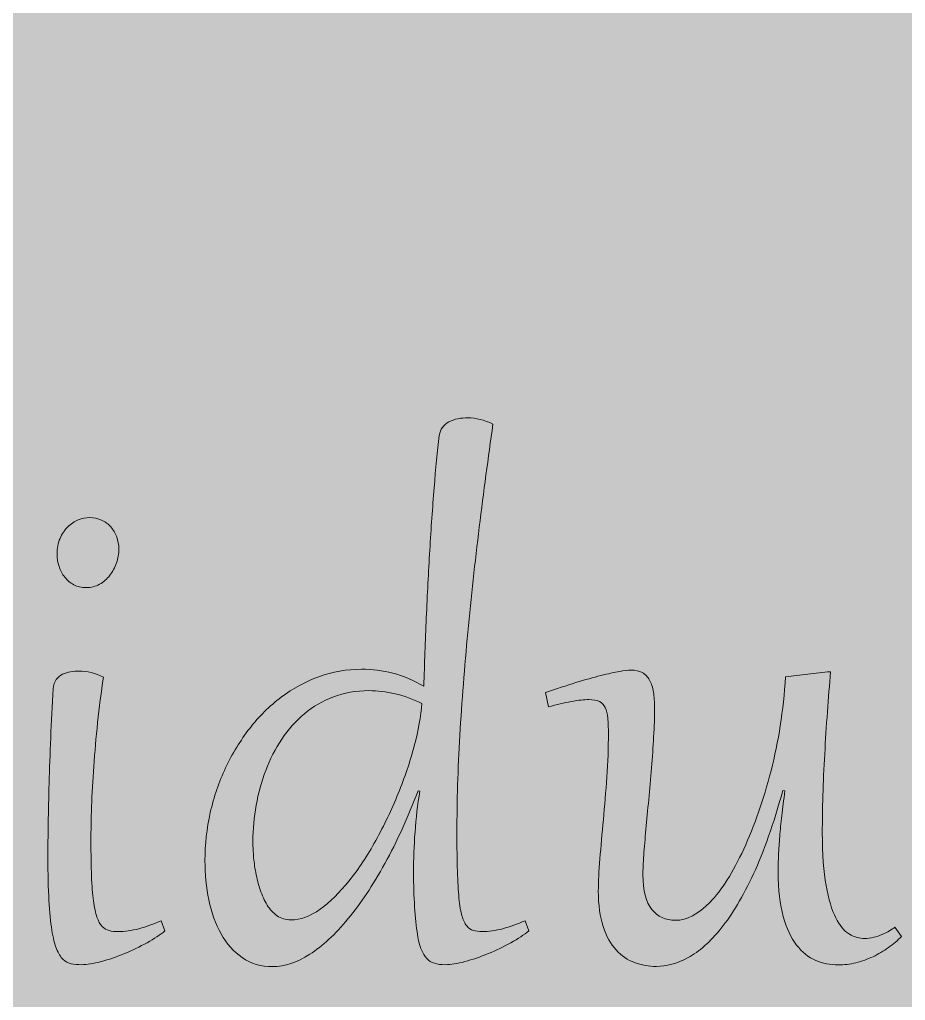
# Model space of a CAD drawing. Extents: x -4214 to -1795, y -2227 to -856.
# Drawn here: x -2591.1 to -2501.1, y -1740.8 to -1641.1 of the extents above; entities that cross this region are included whole.
import ezdxf

# ---------------------------------------------------------------- set-up
doc = ezdxf.new("R2010")
doc.units = 0
doc.header["$MEASUREMENT"] = 0
doc.layers.add('Layer 1', color=7, linetype='Continuous')

# ---------------------------------------------------------------- blocks, each defined once
blk = doc.blocks.new('block 14')
at = {"layer": 'Layer 1', "true_color": 0x2a3f49}
h = blk.add_hatch(color=149, dxfattribs=at)
h.dxf.hatch_style = 2
edge = h.paths.add_edge_path()
edge.add_spline(control_points=[(-2542.997, -1682.213), (-2543.481, -1685.628), (-2543.945, -1689.115), (-2544.387, -1692.689), (-2544.83, -1696.257), (-2545.219, -1699.815), (-2545.555, -1703.363), (-2545.893, -1706.906), (-2546.159, -1710.398), (-2546.361, -1713.833), (-2546.563, -1717.269), (-2546.663, -1720.566), (-2546.663, -1723.72), (-2546.663, -1725.24), (-2546.648, -1726.541), (-2546.612, -1727.631), (-2546.579, -1728.717), (-2546.525, -1729.638), (-2546.451, -1730.386), (-2546.379, -1731.138), (-2546.277, -1731.737), (-2546.149, -1732.178), (-2546.023, -1732.623), (-2545.862, -1732.966), (-2545.667, -1733.207), (-2545.473, -1733.447), (-2545.248, -1733.606), (-2544.992, -1733.683), (-2544.738, -1733.755), (-2544.436, -1733.79), (-2544.085, -1733.79), (-2543.44, -1733.79), (-2542.747, -1733.693), (-2542.002, -1733.499), (-2541.257, -1733.304), (-2540.501, -1733.033), (-2539.736, -1732.685), (-2539.736, -1732.685), (-2539.352, -1733.729), (-2539.352, -1733.729), (-2539.836, -1734.118), (-2540.443, -1734.517), (-2541.175, -1734.917), (-2541.907, -1735.321), (-2542.675, -1735.69), (-2543.481, -1736.028), (-2544.288, -1736.361), (-2545.076, -1736.632), (-2545.847, -1736.842), (-2546.62, -1737.052), (-2547.288, -1737.154), (-2547.851, -1737.154), (-2548.268, -1737.154), (-2548.629, -1737.108), (-2548.939, -1737.016), (-2549.249, -1736.919), (-2549.512, -1736.755), (-2549.735, -1736.519), (-2549.955, -1736.284), (-2550.145, -1735.971), (-2550.298, -1735.582), (-2550.452, -1735.193), (-2550.577, -1734.697), (-2550.672, -1734.093), (-2550.792, -1733.289), (-2550.89, -1732.347), (-2550.964, -1731.271), (-2551.038, -1730.201), (-2551.074, -1729.034), (-2551.074, -1727.77), (-2551.074, -1726.428), (-2551.023, -1725.061), (-2550.923, -1723.674), (-2550.823, -1722.281), (-2550.657, -1720.894), (-2550.429, -1719.511), (-2550.429, -1719.511), (-2550.611, -1719.47), (-2550.611, -1719.47), (-2551.645, -1722.199), (-2552.769, -1724.662), (-2553.984, -1726.863), (-2555.198, -1729.065), (-2556.45, -1730.944), (-2557.74, -1732.5), (-2559.027, -1734.062), (-2560.325, -1735.26), (-2561.626, -1736.099), (-2562.929, -1736.934), (-2564.178, -1737.354), (-2565.373, -1737.354), (-2566.582, -1737.354), (-2567.621, -1737.052), (-2568.494, -1736.437), (-2569.367, -1735.828), (-2570.081, -1735.024), (-2570.639, -1734.021), (-2571.195, -1733.022), (-2571.609, -1731.876), (-2571.878, -1730.58), (-2572.147, -1729.285), (-2572.28, -1727.949), (-2572.28, -1726.582), (-2572.28, -1724.928), (-2572.098, -1723.3), (-2571.737, -1721.697), (-2571.374, -1720.095), (-2570.854, -1718.574), (-2570.176, -1717.136), (-2569.498, -1715.702), (-2568.681, -1714.366), (-2567.729, -1713.137), (-2566.776, -1711.908), (-2565.709, -1710.854), (-2564.526, -1709.968), (-2563.346, -1709.082), (-2562.066, -1708.386), (-2560.689, -1707.884), (-2559.314, -1707.377), (-2557.868, -1707.126), (-2556.35, -1707.126), (-2555.29, -1707.126), (-2554.233, -1707.26), (-2553.178, -1707.531), (-2552.123, -1707.797), (-2551.074, -1708.243), (-2550.027, -1708.857), (-2549.96, -1706.579), (-2549.876, -1704.259), (-2549.776, -1701.899), (-2549.674, -1699.544), (-2549.556, -1697.25), (-2549.423, -1695.023), (-2549.287, -1692.796), (-2549.141, -1690.687), (-2548.98, -1688.7), (-2548.819, -1686.714), (-2548.645, -1684.942), (-2548.455, -1683.386), (-2548.414, -1683.063), (-2548.309, -1682.782), (-2548.133, -1682.546), (-2547.958, -1682.311), (-2547.738, -1682.126), (-2547.47, -1681.983), (-2547.201, -1681.845), (-2546.899, -1681.737), (-2546.563, -1681.671), (-2546.228, -1681.604), (-2545.885, -1681.574), (-2545.537, -1681.574), (-2544.73, -1681.574), (-2543.883, -1681.789), (-2542.997, -1682.213)], knot_values=[0, 0, 0, 0, 1, 1, 1, 2, 2, 2, 3, 3, 3, 4, 4, 4, 5, 5, 5, 6, 6, 6, 7, 7, 7, 8, 8, 8, 9, 9, 9, 10, 10, 10, 11, 11, 11, 12, 12, 12, 13, 13, 13, 14, 14, 14, 15, 15, 15, 16, 16, 16, 17, 17, 17, 18, 18, 18, 19, 19, 19, 20, 20, 20, 21, 21, 21, 22, 22, 22, 23, 23, 23, 24, 24, 24, 25, 25, 25, 26, 26, 26, 27, 27, 27, 28, 28, 28, 29, 29, 29, 30, 30, 30, 31, 31, 31, 32, 32, 32, 33, 33, 33, 34, 34, 34, 35, 35, 35, 36, 36, 36, 37, 37, 37, 38, 38, 38, 39, 39, 39, 40, 40, 40, 41, 41, 41, 42, 42, 42, 43, 43, 43, 44, 44, 44, 45, 45, 45, 46, 46, 46, 47, 47, 47, 48, 48, 48, 49, 49, 49, 50, 50, 50, 51, 51, 51, 51], degree=3, periodic=1)
edge = h.paths.add_edge_path()
edge.add_spline(control_points=[(-2550.229, -1710.593), (-2552.042, -1709.732), (-2553.839, -1709.302), (-2555.625, -1709.302), (-2556.928, -1709.302), (-2558.126, -1709.512), (-2559.219, -1709.927), (-2560.315, -1710.342), (-2561.298, -1710.915), (-2562.171, -1711.647), (-2563.044, -1712.379), (-2563.809, -1713.24), (-2564.467, -1714.228), (-2565.125, -1715.211), (-2565.668, -1716.276), (-2566.098, -1717.407), (-2566.528, -1718.544), (-2566.853, -1719.721), (-2567.073, -1720.945), (-2567.296, -1722.163), (-2567.406, -1723.382), (-2567.406, -1724.59), (-2567.406, -1725.02), (-2567.386, -1725.512), (-2567.347, -1726.07), (-2567.306, -1726.628), (-2567.229, -1727.201), (-2567.114, -1727.8), (-2567.002, -1728.399), (-2566.851, -1728.983), (-2566.661, -1729.551), (-2566.474, -1730.125), (-2566.239, -1730.637), (-2565.957, -1731.092), (-2565.676, -1731.548), (-2565.335, -1731.917), (-2564.938, -1732.188), (-2564.544, -1732.464), (-2564.076, -1732.603), (-2563.541, -1732.603), (-2562.573, -1732.603), (-2561.587, -1732.239), (-2560.579, -1731.517), (-2559.573, -1730.79), (-2558.59, -1729.833), (-2557.63, -1728.635), (-2556.67, -1727.442), (-2555.764, -1726.07), (-2554.911, -1724.529), (-2554.059, -1722.983), (-2553.298, -1721.395), (-2552.635, -1719.762), (-2551.97, -1718.134), (-2551.427, -1716.521), (-2551.002, -1714.929), (-2550.58, -1713.342), (-2550.321, -1711.893), (-2550.229, -1710.593)], knot_values=[0, 0, 0, 0, 1, 1, 1, 2, 2, 2, 3, 3, 3, 4, 4, 4, 5, 5, 5, 6, 6, 6, 7, 7, 7, 8, 8, 8, 9, 9, 9, 10, 10, 10, 11, 11, 11, 12, 12, 12, 13, 13, 13, 14, 14, 14, 15, 15, 15, 16, 16, 16, 17, 17, 17, 18, 18, 18, 19, 19, 19, 19], degree=3, periodic=1)
h = blk.add_hatch(color=149, dxfattribs=at)
h.dxf.hatch_style = 2
edge = h.paths.add_edge_path()
edge.add_spline(control_points=[(-2582.609, -1707.935), (-2582.837, -1709.461), (-2583.032, -1710.997), (-2583.193, -1712.533), (-2583.354, -1714.074), (-2583.485, -1715.559), (-2583.585, -1716.997), (-2583.687, -1718.431), (-2583.761, -1719.793), (-2583.807, -1721.073), (-2583.853, -1722.358), (-2583.876, -1723.515), (-2583.876, -1724.549), (-2583.876, -1725.942), (-2583.856, -1727.14), (-2583.818, -1728.143), (-2583.777, -1729.142), (-2583.71, -1729.986), (-2583.615, -1730.667), (-2583.521, -1731.353), (-2583.403, -1731.901), (-2583.262, -1732.311), (-2583.121, -1732.72), (-2582.947, -1733.038), (-2582.74, -1733.258), (-2582.533, -1733.478), (-2582.289, -1733.621), (-2582.015, -1733.693), (-2581.739, -1733.76), (-2581.427, -1733.79), (-2581.079, -1733.79), (-2580.433, -1733.79), (-2579.74, -1733.693), (-2578.995, -1733.499), (-2578.25, -1733.304), (-2577.495, -1733.033), (-2576.729, -1732.685), (-2576.729, -1732.685), (-2576.345, -1733.729), (-2576.345, -1733.729), (-2576.829, -1734.118), (-2577.436, -1734.517), (-2578.168, -1734.917), (-2578.9, -1735.321), (-2579.668, -1735.69), (-2580.474, -1736.028), (-2581.281, -1736.361), (-2582.069, -1736.632), (-2582.84, -1736.842), (-2583.613, -1737.052), (-2584.281, -1737.154), (-2584.844, -1737.154), (-2585.22, -1737.154), (-2585.563, -1737.123), (-2585.871, -1737.062), (-2586.18, -1737.006), (-2586.459, -1736.852), (-2586.708, -1736.611), (-2586.956, -1736.371), (-2587.176, -1736.012), (-2587.371, -1735.541), (-2587.565, -1735.076), (-2587.727, -1734.436), (-2587.855, -1733.632), (-2587.983, -1732.823), (-2588.08, -1731.819), (-2588.146, -1730.611), (-2588.213, -1729.403), (-2588.249, -1727.938), (-2588.249, -1726.218), (-2588.249, -1725.21), (-2588.239, -1724.073), (-2588.218, -1722.803), (-2588.198, -1721.539), (-2588.167, -1720.172), (-2588.126, -1718.718), (-2588.088, -1717.259), (-2588.034, -1715.723), (-2587.965, -1714.105), (-2587.898, -1712.487), (-2587.811, -1710.818), (-2587.704, -1709.103), (-2587.678, -1708.724), (-2587.576, -1708.422), (-2587.401, -1708.186), (-2587.227, -1707.951), (-2587.012, -1707.766), (-2586.756, -1707.638), (-2586.503, -1707.516), (-2586.232, -1707.429), (-2585.942, -1707.377), (-2585.653, -1707.331), (-2585.387, -1707.311), (-2585.146, -1707.311), (-2584.248, -1707.311), (-2583.4, -1707.516), (-2582.609, -1707.935)], knot_values=[0, 0, 0, 0, 1, 1, 1, 2, 2, 2, 3, 3, 3, 4, 4, 4, 5, 5, 5, 6, 6, 6, 7, 7, 7, 8, 8, 8, 9, 9, 9, 10, 10, 10, 11, 11, 11, 12, 12, 12, 13, 13, 13, 14, 14, 14, 15, 15, 15, 16, 16, 16, 17, 17, 17, 18, 18, 18, 19, 19, 19, 20, 20, 20, 21, 21, 21, 22, 22, 22, 23, 23, 23, 24, 24, 24, 25, 25, 25, 26, 26, 26, 27, 27, 27, 28, 28, 28, 29, 29, 29, 30, 30, 30, 31, 31, 31, 32, 32, 32, 32], degree=3, periodic=1)
edge = h.paths.add_edge_path()
edge.add_spline(control_points=[(-2584.36, -1698.832), (-2584.831, -1698.832), (-2585.246, -1698.735), (-2585.61, -1698.541), (-2585.973, -1698.346), (-2586.28, -1698.09), (-2586.536, -1697.773), (-2586.79, -1697.455), (-2586.987, -1697.097), (-2587.12, -1696.687), (-2587.253, -1696.278), (-2587.322, -1695.858), (-2587.322, -1695.428), (-2587.322, -1694.824), (-2587.22, -1694.291), (-2587.02, -1693.825), (-2586.818, -1693.364), (-2586.557, -1692.975), (-2586.234, -1692.658), (-2585.912, -1692.34), (-2585.556, -1692.105), (-2585.167, -1691.951), (-2584.778, -1691.798), (-2584.394, -1691.721), (-2584.017, -1691.721), (-2583.562, -1691.721), (-2583.152, -1691.803), (-2582.791, -1691.972), (-2582.428, -1692.141), (-2582.115, -1692.371), (-2581.854, -1692.668), (-2581.59, -1692.965), (-2581.391, -1693.303), (-2581.25, -1693.687), (-2581.109, -1694.066), (-2581.038, -1694.481), (-2581.038, -1694.921), (-2581.038, -1695.392), (-2581.119, -1695.858), (-2581.281, -1696.324), (-2581.439, -1696.784), (-2581.665, -1697.204), (-2581.954, -1697.583), (-2582.243, -1697.957), (-2582.591, -1698.259), (-2583.001, -1698.489), (-2583.411, -1698.715), (-2583.864, -1698.832), (-2584.36, -1698.832)], knot_values=[0, 0, 0, 0, 1, 1, 1, 2, 2, 2, 3, 3, 3, 4, 4, 4, 5, 5, 5, 6, 6, 6, 7, 7, 7, 8, 8, 8, 9, 9, 9, 10, 10, 10, 11, 11, 11, 12, 12, 12, 13, 13, 13, 14, 14, 14, 15, 15, 15, 16, 16, 16, 16], degree=3, periodic=1)
h = blk.add_hatch(color=149, dxfattribs=at)
h.dxf.hatch_style = 2
edge = h.paths.add_edge_path()
edge.add_spline(control_points=[(-2526.565, -1711.053), (-2526.565, -1711.97), (-2526.596, -1712.943), (-2526.658, -1713.987), (-2526.716, -1715.026), (-2526.791, -1716.081), (-2526.878, -1717.156), (-2526.965, -1718.231), (-2527.059, -1719.301), (-2527.159, -1720.366), (-2527.262, -1721.436), (-2527.354, -1722.445), (-2527.441, -1723.397), (-2527.53, -1724.355), (-2527.602, -1725.23), (-2527.664, -1726.029), (-2527.722, -1726.827), (-2527.753, -1727.493), (-2527.753, -1728.031), (-2527.753, -1729.628), (-2527.451, -1730.795), (-2526.847, -1731.538), (-2526.243, -1732.275), (-2525.439, -1732.644), (-2524.43, -1732.644), (-2523.289, -1732.644), (-2522.121, -1732.029), (-2520.926, -1730.8), (-2519.733, -1729.572), (-2518.591, -1727.775), (-2517.503, -1725.414), (-2516.415, -1723.049), (-2515.489, -1720.397), (-2514.723, -1717.448), (-2513.958, -1714.504), (-2513.469, -1711.325), (-2513.254, -1707.915), (-2513.254, -1707.915), (-2508.984, -1707.388), (-2508.984, -1707.388), (-2508.984, -1707.388), (-2508.661, -1707.408), (-2508.661, -1707.408), (-2508.784, -1708.683), (-2508.894, -1710.04), (-2508.994, -1711.468), (-2509.094, -1712.896), (-2509.186, -1714.325), (-2509.266, -1715.758), (-2509.347, -1717.187), (-2509.406, -1718.585), (-2509.447, -1719.957), (-2509.488, -1721.324), (-2509.509, -1722.588), (-2509.509, -1723.74), (-2509.509, -1725.932), (-2509.381, -1727.718), (-2509.125, -1729.111), (-2508.871, -1730.498), (-2508.541, -1731.594), (-2508.139, -1732.393), (-2507.735, -1733.191), (-2507.276, -1733.739), (-2506.759, -1734.041), (-2506.242, -1734.343), (-2505.723, -1734.497), (-2505.198, -1734.497), (-2504.891, -1734.497), (-2504.583, -1734.456), (-2504.281, -1734.374), (-2503.979, -1734.297), (-2503.695, -1734.2), (-2503.426, -1734.082), (-2503.158, -1733.97), (-2502.912, -1733.847), (-2502.692, -1733.709), (-2502.469, -1733.575), (-2502.277, -1733.458), (-2502.118, -1733.35), (-2502.118, -1733.35), (-2501.453, -1734.277), (-2501.453, -1734.277), (-2501.842, -1734.676), (-2502.285, -1735.055), (-2502.781, -1735.413), (-2503.278, -1735.767), (-2503.803, -1736.079), (-2504.353, -1736.34), (-2504.903, -1736.601), (-2505.479, -1736.806), (-2506.084, -1736.954), (-2506.688, -1737.103), (-2507.3, -1737.175), (-2507.916, -1737.175), (-2508.695, -1737.175), (-2509.45, -1737.021), (-2510.182, -1736.714), (-2510.914, -1736.402), (-2511.562, -1735.884), (-2512.125, -1735.163), (-2512.691, -1734.436), (-2513.144, -1733.468), (-2513.484, -1732.26), (-2513.827, -1731.051), (-2513.999, -1729.551), (-2513.999, -1727.749), (-2513.999, -1727.171), (-2513.986, -1726.587), (-2513.958, -1725.998), (-2513.932, -1725.409), (-2513.891, -1724.785), (-2513.838, -1724.124), (-2513.784, -1723.469), (-2513.715, -1722.757), (-2513.628, -1722), (-2513.538, -1721.242), (-2513.436, -1720.407), (-2513.315, -1719.491), (-2513.315, -1719.491), (-2513.535, -1719.455), (-2513.535, -1719.455), (-2514.449, -1722.824), (-2515.44, -1725.65), (-2516.507, -1727.933), (-2517.572, -1730.212), (-2518.668, -1732.055), (-2519.789, -1733.447), (-2520.911, -1734.845), (-2522.034, -1735.843), (-2523.163, -1736.437), (-2524.29, -1737.036), (-2525.365, -1737.333), (-2526.384, -1737.333), (-2527.149, -1737.333), (-2527.884, -1737.205), (-2528.59, -1736.944), (-2529.294, -1736.683), (-2529.921, -1736.253), (-2530.472, -1735.654), (-2531.022, -1735.055), (-2531.462, -1734.267), (-2531.793, -1733.289), (-2532.12, -1732.306), (-2532.284, -1731.097), (-2532.284, -1729.664), (-2532.284, -1728.722), (-2532.23, -1727.631), (-2532.123, -1726.392), (-2532.018, -1725.148), (-2531.9, -1723.827), (-2531.772, -1722.424), (-2531.644, -1721.022), (-2531.526, -1719.568), (-2531.419, -1718.073), (-2531.311, -1716.578), (-2531.258, -1715.098), (-2531.258, -1713.634), (-2531.258, -1713.04), (-2531.278, -1712.533), (-2531.319, -1712.103), (-2531.357, -1711.673), (-2531.447, -1711.314), (-2531.58, -1711.033), (-2531.716, -1710.751), (-2531.913, -1710.547), (-2532.174, -1710.408), (-2532.435, -1710.275), (-2532.796, -1710.209), (-2533.252, -1710.209), (-2533.707, -1710.209), (-2534.301, -1710.275), (-2535.034, -1710.408), (-2535.766, -1710.547), (-2536.534, -1710.726), (-2537.34, -1710.956), (-2537.34, -1710.956), (-2537.642, -1709.502), (-2537.642, -1709.502), (-2536.541, -1709.113), (-2535.517, -1708.775), (-2534.57, -1708.488), (-2533.626, -1708.197), (-2532.778, -1707.961), (-2532.033, -1707.772), (-2531.288, -1707.582), (-2530.656, -1707.444), (-2530.142, -1707.347), (-2529.624, -1707.254), (-2529.243, -1707.208), (-2529.002, -1707.208), (-2528.519, -1707.208), (-2528.124, -1707.295), (-2527.815, -1707.469), (-2527.505, -1707.644), (-2527.257, -1707.9), (-2527.07, -1708.237), (-2526.88, -1708.57), (-2526.75, -1708.975), (-2526.675, -1709.446), (-2526.604, -1709.912), (-2526.565, -1710.449), (-2526.565, -1711.053)], knot_values=[0, 0, 0, 0, 1, 1, 1, 2, 2, 2, 3, 3, 3, 4, 4, 4, 5, 5, 5, 6, 6, 6, 7, 7, 7, 8, 8, 8, 9, 9, 9, 10, 10, 10, 11, 11, 11, 12, 12, 12, 13, 13, 13, 14, 14, 14, 15, 15, 15, 16, 16, 16, 17, 17, 17, 18, 18, 18, 19, 19, 19, 20, 20, 20, 21, 21, 21, 22, 22, 22, 23, 23, 23, 24, 24, 24, 25, 25, 25, 26, 26, 26, 27, 27, 27, 28, 28, 28, 29, 29, 29, 30, 30, 30, 31, 31, 31, 32, 32, 32, 33, 33, 33, 34, 34, 34, 35, 35, 35, 36, 36, 36, 37, 37, 37, 38, 38, 38, 39, 39, 39, 40, 40, 40, 41, 41, 41, 42, 42, 42, 43, 43, 43, 44, 44, 44, 45, 45, 45, 46, 46, 46, 47, 47, 47, 48, 48, 48, 49, 49, 49, 50, 50, 50, 51, 51, 51, 52, 52, 52, 53, 53, 53, 54, 54, 54, 55, 55, 55, 56, 56, 56, 57, 57, 57, 58, 58, 58, 59, 59, 59, 60, 60, 60, 61, 61, 61, 62, 62, 62, 63, 63, 63, 64, 64, 64, 65, 65, 65, 66, 66, 66, 67, 67, 67, 67], degree=3, periodic=1)
at = {"layer": 'Layer 1', "lineweight": 0}
for points, knots in [([(-2542.997, -1682.213), (-2543.481, -1685.628), (-2543.945, -1689.115), (-2544.387, -1692.689), (-2544.83, -1696.257), (-2545.219, -1699.815), (-2545.555, -1703.363), (-2545.893, -1706.906), (-2546.159, -1710.398), (-2546.361, -1713.833), (-2546.563, -1717.269), (-2546.663, -1720.566), (-2546.663, -1723.72), (-2546.663, -1725.24), (-2546.648, -1726.541), (-2546.612, -1727.631), (-2546.579, -1728.717), (-2546.525, -1729.638), (-2546.451, -1730.386), (-2546.379, -1731.138), (-2546.277, -1731.737), (-2546.149, -1732.178), (-2546.023, -1732.623), (-2545.862, -1732.966), (-2545.667, -1733.207), (-2545.473, -1733.447), (-2545.248, -1733.606), (-2544.992, -1733.683), (-2544.738, -1733.755), (-2544.436, -1733.79), (-2544.085, -1733.79), (-2543.44, -1733.79), (-2542.747, -1733.693), (-2542.002, -1733.499), (-2541.257, -1733.304), (-2540.501, -1733.033), (-2539.736, -1732.685), (-2539.736, -1732.685), (-2539.352, -1733.729), (-2539.352, -1733.729), (-2539.836, -1734.118), (-2540.443, -1734.517), (-2541.175, -1734.917), (-2541.907, -1735.321), (-2542.675, -1735.69), (-2543.481, -1736.028), (-2544.288, -1736.361), (-2545.076, -1736.632), (-2545.847, -1736.842), (-2546.62, -1737.052), (-2547.288, -1737.154), (-2547.851, -1737.154), (-2548.268, -1737.154), (-2548.629, -1737.108), (-2548.939, -1737.016), (-2549.249, -1736.919), (-2549.512, -1736.755), (-2549.735, -1736.519), (-2549.955, -1736.284), (-2550.145, -1735.971), (-2550.298, -1735.582), (-2550.452, -1735.193), (-2550.577, -1734.697), (-2550.672, -1734.093), (-2550.792, -1733.289), (-2550.89, -1732.347), (-2550.964, -1731.271), (-2551.038, -1730.201), (-2551.074, -1729.034), (-2551.074, -1727.77), (-2551.074, -1726.428), (-2551.023, -1725.061), (-2550.923, -1723.674), (-2550.823, -1722.281), (-2550.657, -1720.894), (-2550.429, -1719.511), (-2550.429, -1719.511), (-2550.611, -1719.47), (-2550.611, -1719.47), (-2551.645, -1722.199), (-2552.769, -1724.662), (-2553.984, -1726.863), (-2555.198, -1729.065), (-2556.45, -1730.944), (-2557.74, -1732.5), (-2559.027, -1734.062), (-2560.325, -1735.26), (-2561.626, -1736.099), (-2562.929, -1736.934), (-2564.178, -1737.354), (-2565.373, -1737.354), (-2566.582, -1737.354), (-2567.621, -1737.052), (-2568.494, -1736.437), (-2569.367, -1735.828), (-2570.081, -1735.024), (-2570.639, -1734.021), (-2571.195, -1733.022), (-2571.609, -1731.876), (-2571.878, -1730.58), (-2572.147, -1729.285), (-2572.28, -1727.949), (-2572.28, -1726.582), (-2572.28, -1724.928), (-2572.098, -1723.3), (-2571.737, -1721.697), (-2571.374, -1720.095), (-2570.854, -1718.574), (-2570.176, -1717.136), (-2569.498, -1715.702), (-2568.681, -1714.366), (-2567.729, -1713.137), (-2566.776, -1711.908), (-2565.709, -1710.854), (-2564.526, -1709.968), (-2563.346, -1709.082), (-2562.066, -1708.386), (-2560.689, -1707.884), (-2559.314, -1707.377), (-2557.868, -1707.126), (-2556.35, -1707.126), (-2555.29, -1707.126), (-2554.233, -1707.26), (-2553.178, -1707.531), (-2552.123, -1707.797), (-2551.074, -1708.243), (-2550.027, -1708.857), (-2549.96, -1706.579), (-2549.876, -1704.259), (-2549.776, -1701.899), (-2549.674, -1699.544), (-2549.556, -1697.25), (-2549.423, -1695.023), (-2549.287, -1692.796), (-2549.141, -1690.687), (-2548.98, -1688.7), (-2548.819, -1686.714), (-2548.645, -1684.942), (-2548.455, -1683.386), (-2548.414, -1683.063), (-2548.309, -1682.782), (-2548.133, -1682.546), (-2547.958, -1682.311), (-2547.738, -1682.126), (-2547.47, -1681.983), (-2547.201, -1681.845), (-2546.899, -1681.737), (-2546.563, -1681.671), (-2546.228, -1681.604), (-2545.885, -1681.574), (-2545.537, -1681.574), (-2544.73, -1681.574), (-2543.883, -1681.789), (-2542.997, -1682.213)], [0, 0, 0, 0, 1, 1, 1, 2, 2, 2, 3, 3, 3, 4, 4, 4, 5, 5, 5, 6, 6, 6, 7, 7, 7, 8, 8, 8, 9, 9, 9, 10, 10, 10, 11, 11, 11, 12, 12, 12, 13, 13, 13, 14, 14, 14, 15, 15, 15, 16, 16, 16, 17, 17, 17, 18, 18, 18, 19, 19, 19, 20, 20, 20, 21, 21, 21, 22, 22, 22, 23, 23, 23, 24, 24, 24, 25, 25, 25, 26, 26, 26, 27, 27, 27, 28, 28, 28, 29, 29, 29, 30, 30, 30, 31, 31, 31, 32, 32, 32, 33, 33, 33, 34, 34, 34, 35, 35, 35, 36, 36, 36, 37, 37, 37, 38, 38, 38, 39, 39, 39, 40, 40, 40, 41, 41, 41, 42, 42, 42, 43, 43, 43, 44, 44, 44, 45, 45, 45, 46, 46, 46, 47, 47, 47, 48, 48, 48, 49, 49, 49, 50, 50, 50, 51, 51, 51, 51]), ([(-2584.36, -1698.832), (-2584.831, -1698.832), (-2585.246, -1698.735), (-2585.61, -1698.541), (-2585.973, -1698.346), (-2586.28, -1698.09), (-2586.536, -1697.773), (-2586.79, -1697.455), (-2586.987, -1697.097), (-2587.12, -1696.687), (-2587.253, -1696.278), (-2587.322, -1695.858), (-2587.322, -1695.428), (-2587.322, -1694.824), (-2587.22, -1694.291), (-2587.02, -1693.825), (-2586.818, -1693.364), (-2586.557, -1692.975), (-2586.234, -1692.658), (-2585.912, -1692.34), (-2585.556, -1692.105), (-2585.167, -1691.951), (-2584.778, -1691.798), (-2584.394, -1691.721), (-2584.017, -1691.721), (-2583.562, -1691.721), (-2583.152, -1691.803), (-2582.791, -1691.972), (-2582.428, -1692.141), (-2582.115, -1692.371), (-2581.854, -1692.668), (-2581.59, -1692.965), (-2581.391, -1693.303), (-2581.25, -1693.687), (-2581.109, -1694.066), (-2581.038, -1694.481), (-2581.038, -1694.921), (-2581.038, -1695.392), (-2581.119, -1695.858), (-2581.281, -1696.324), (-2581.439, -1696.784), (-2581.665, -1697.204), (-2581.954, -1697.583), (-2582.243, -1697.957), (-2582.591, -1698.259), (-2583.001, -1698.489), (-2583.411, -1698.715), (-2583.864, -1698.832), (-2584.36, -1698.832)], [0, 0, 0, 0, 1, 1, 1, 2, 2, 2, 3, 3, 3, 4, 4, 4, 5, 5, 5, 6, 6, 6, 7, 7, 7, 8, 8, 8, 9, 9, 9, 10, 10, 10, 11, 11, 11, 12, 12, 12, 13, 13, 13, 14, 14, 14, 15, 15, 15, 16, 16, 16, 16]), ([(-2582.609, -1707.935), (-2582.837, -1709.461), (-2583.032, -1710.997), (-2583.193, -1712.533), (-2583.354, -1714.074), (-2583.485, -1715.559), (-2583.585, -1716.997), (-2583.687, -1718.431), (-2583.761, -1719.793), (-2583.807, -1721.073), (-2583.853, -1722.358), (-2583.876, -1723.515), (-2583.876, -1724.549), (-2583.876, -1725.942), (-2583.856, -1727.14), (-2583.818, -1728.143), (-2583.777, -1729.142), (-2583.71, -1729.986), (-2583.615, -1730.667), (-2583.521, -1731.353), (-2583.403, -1731.901), (-2583.262, -1732.311), (-2583.121, -1732.72), (-2582.947, -1733.038), (-2582.74, -1733.258), (-2582.533, -1733.478), (-2582.289, -1733.621), (-2582.015, -1733.693), (-2581.739, -1733.76), (-2581.427, -1733.79), (-2581.079, -1733.79), (-2580.433, -1733.79), (-2579.74, -1733.693), (-2578.995, -1733.499), (-2578.25, -1733.304), (-2577.495, -1733.033), (-2576.729, -1732.685), (-2576.729, -1732.685), (-2576.345, -1733.729), (-2576.345, -1733.729), (-2576.829, -1734.118), (-2577.436, -1734.517), (-2578.168, -1734.917), (-2578.9, -1735.321), (-2579.668, -1735.69), (-2580.474, -1736.028), (-2581.281, -1736.361), (-2582.069, -1736.632), (-2582.84, -1736.842), (-2583.613, -1737.052), (-2584.281, -1737.154), (-2584.844, -1737.154), (-2585.22, -1737.154), (-2585.563, -1737.123), (-2585.871, -1737.062), (-2586.18, -1737.006), (-2586.459, -1736.852), (-2586.708, -1736.611), (-2586.956, -1736.371), (-2587.176, -1736.012), (-2587.371, -1735.541), (-2587.565, -1735.076), (-2587.727, -1734.436), (-2587.855, -1733.632), (-2587.983, -1732.823), (-2588.08, -1731.819), (-2588.146, -1730.611), (-2588.213, -1729.403), (-2588.249, -1727.938), (-2588.249, -1726.218), (-2588.249, -1725.21), (-2588.239, -1724.073), (-2588.218, -1722.803), (-2588.198, -1721.539), (-2588.167, -1720.172), (-2588.126, -1718.718), (-2588.088, -1717.259), (-2588.034, -1715.723), (-2587.965, -1714.105), (-2587.898, -1712.487), (-2587.811, -1710.818), (-2587.704, -1709.103), (-2587.678, -1708.724), (-2587.576, -1708.422), (-2587.401, -1708.186), (-2587.227, -1707.951), (-2587.012, -1707.766), (-2586.756, -1707.638), (-2586.503, -1707.516), (-2586.232, -1707.429), (-2585.942, -1707.377), (-2585.653, -1707.331), (-2585.387, -1707.311), (-2585.146, -1707.311), (-2584.248, -1707.311), (-2583.4, -1707.516), (-2582.609, -1707.935)], [0, 0, 0, 0, 1, 1, 1, 2, 2, 2, 3, 3, 3, 4, 4, 4, 5, 5, 5, 6, 6, 6, 7, 7, 7, 8, 8, 8, 9, 9, 9, 10, 10, 10, 11, 11, 11, 12, 12, 12, 13, 13, 13, 14, 14, 14, 15, 15, 15, 16, 16, 16, 17, 17, 17, 18, 18, 18, 19, 19, 19, 20, 20, 20, 21, 21, 21, 22, 22, 22, 23, 23, 23, 24, 24, 24, 25, 25, 25, 26, 26, 26, 27, 27, 27, 28, 28, 28, 29, 29, 29, 30, 30, 30, 31, 31, 31, 32, 32, 32, 32]), ([(-2526.565, -1711.053), (-2526.565, -1711.97), (-2526.596, -1712.943), (-2526.658, -1713.987), (-2526.716, -1715.026), (-2526.791, -1716.081), (-2526.878, -1717.156), (-2526.965, -1718.231), (-2527.059, -1719.301), (-2527.159, -1720.366), (-2527.262, -1721.436), (-2527.354, -1722.445), (-2527.441, -1723.397), (-2527.53, -1724.355), (-2527.602, -1725.23), (-2527.664, -1726.029), (-2527.722, -1726.827), (-2527.753, -1727.493), (-2527.753, -1728.031), (-2527.753, -1729.628), (-2527.451, -1730.795), (-2526.847, -1731.538), (-2526.243, -1732.275), (-2525.439, -1732.644), (-2524.43, -1732.644), (-2523.289, -1732.644), (-2522.121, -1732.029), (-2520.926, -1730.8), (-2519.733, -1729.572), (-2518.591, -1727.775), (-2517.503, -1725.414), (-2516.415, -1723.049), (-2515.489, -1720.397), (-2514.723, -1717.448), (-2513.958, -1714.504), (-2513.469, -1711.325), (-2513.254, -1707.915), (-2513.254, -1707.915), (-2508.984, -1707.388), (-2508.984, -1707.388), (-2508.984, -1707.388), (-2508.661, -1707.408), (-2508.661, -1707.408), (-2508.784, -1708.683), (-2508.894, -1710.04), (-2508.994, -1711.468), (-2509.094, -1712.896), (-2509.186, -1714.325), (-2509.266, -1715.758), (-2509.347, -1717.187), (-2509.406, -1718.585), (-2509.447, -1719.957), (-2509.488, -1721.324), (-2509.509, -1722.588), (-2509.509, -1723.74), (-2509.509, -1725.932), (-2509.381, -1727.718), (-2509.125, -1729.111), (-2508.871, -1730.498), (-2508.541, -1731.594), (-2508.139, -1732.393), (-2507.735, -1733.191), (-2507.276, -1733.739), (-2506.759, -1734.041), (-2506.242, -1734.343), (-2505.723, -1734.497), (-2505.198, -1734.497), (-2504.891, -1734.497), (-2504.583, -1734.456), (-2504.281, -1734.374), (-2503.979, -1734.297), (-2503.695, -1734.2), (-2503.426, -1734.082), (-2503.158, -1733.97), (-2502.912, -1733.847), (-2502.692, -1733.709), (-2502.469, -1733.575), (-2502.277, -1733.458), (-2502.118, -1733.35), (-2502.118, -1733.35), (-2501.453, -1734.277), (-2501.453, -1734.277), (-2501.842, -1734.676), (-2502.285, -1735.055), (-2502.781, -1735.413), (-2503.278, -1735.767), (-2503.803, -1736.079), (-2504.353, -1736.34), (-2504.903, -1736.601), (-2505.479, -1736.806), (-2506.084, -1736.954), (-2506.688, -1737.103), (-2507.3, -1737.175), (-2507.916, -1737.175), (-2508.695, -1737.175), (-2509.45, -1737.021), (-2510.182, -1736.714), (-2510.914, -1736.402), (-2511.562, -1735.884), (-2512.125, -1735.163), (-2512.691, -1734.436), (-2513.144, -1733.468), (-2513.484, -1732.26), (-2513.827, -1731.051), (-2513.999, -1729.551), (-2513.999, -1727.749), (-2513.999, -1727.171), (-2513.986, -1726.587), (-2513.958, -1725.998), (-2513.932, -1725.409), (-2513.891, -1724.785), (-2513.838, -1724.124), (-2513.784, -1723.469), (-2513.715, -1722.757), (-2513.628, -1722), (-2513.538, -1721.242), (-2513.436, -1720.407), (-2513.315, -1719.491), (-2513.315, -1719.491), (-2513.535, -1719.455), (-2513.535, -1719.455), (-2514.449, -1722.824), (-2515.44, -1725.65), (-2516.507, -1727.933), (-2517.572, -1730.212), (-2518.668, -1732.055), (-2519.789, -1733.447), (-2520.911, -1734.845), (-2522.034, -1735.843), (-2523.163, -1736.437), (-2524.29, -1737.036), (-2525.365, -1737.333), (-2526.384, -1737.333), (-2527.149, -1737.333), (-2527.884, -1737.205), (-2528.59, -1736.944), (-2529.294, -1736.683), (-2529.921, -1736.253), (-2530.472, -1735.654), (-2531.022, -1735.055), (-2531.462, -1734.267), (-2531.793, -1733.289), (-2532.12, -1732.306), (-2532.284, -1731.097), (-2532.284, -1729.664), (-2532.284, -1728.722), (-2532.23, -1727.631), (-2532.123, -1726.392), (-2532.018, -1725.148), (-2531.9, -1723.827), (-2531.772, -1722.424), (-2531.644, -1721.022), (-2531.526, -1719.568), (-2531.419, -1718.073), (-2531.311, -1716.578), (-2531.258, -1715.098), (-2531.258, -1713.634), (-2531.258, -1713.04), (-2531.278, -1712.533), (-2531.319, -1712.103), (-2531.357, -1711.673), (-2531.447, -1711.314), (-2531.58, -1711.033), (-2531.716, -1710.751), (-2531.913, -1710.547), (-2532.174, -1710.408), (-2532.435, -1710.275), (-2532.796, -1710.209), (-2533.252, -1710.209), (-2533.707, -1710.209), (-2534.301, -1710.275), (-2535.034, -1710.408), (-2535.766, -1710.547), (-2536.534, -1710.726), (-2537.34, -1710.956), (-2537.34, -1710.956), (-2537.642, -1709.502), (-2537.642, -1709.502), (-2536.541, -1709.113), (-2535.517, -1708.775), (-2534.57, -1708.488), (-2533.626, -1708.197), (-2532.778, -1707.961), (-2532.033, -1707.772), (-2531.288, -1707.582), (-2530.656, -1707.444), (-2530.142, -1707.347), (-2529.624, -1707.254), (-2529.243, -1707.208), (-2529.002, -1707.208), (-2528.519, -1707.208), (-2528.124, -1707.295), (-2527.815, -1707.469), (-2527.505, -1707.644), (-2527.257, -1707.9), (-2527.07, -1708.237), (-2526.88, -1708.57), (-2526.75, -1708.975), (-2526.675, -1709.446), (-2526.604, -1709.912), (-2526.565, -1710.449), (-2526.565, -1711.053)], [0, 0, 0, 0, 1, 1, 1, 2, 2, 2, 3, 3, 3, 4, 4, 4, 5, 5, 5, 6, 6, 6, 7, 7, 7, 8, 8, 8, 9, 9, 9, 10, 10, 10, 11, 11, 11, 12, 12, 12, 13, 13, 13, 14, 14, 14, 15, 15, 15, 16, 16, 16, 17, 17, 17, 18, 18, 18, 19, 19, 19, 20, 20, 20, 21, 21, 21, 22, 22, 22, 23, 23, 23, 24, 24, 24, 25, 25, 25, 26, 26, 26, 27, 27, 27, 28, 28, 28, 29, 29, 29, 30, 30, 30, 31, 31, 31, 32, 32, 32, 33, 33, 33, 34, 34, 34, 35, 35, 35, 36, 36, 36, 37, 37, 37, 38, 38, 38, 39, 39, 39, 40, 40, 40, 41, 41, 41, 42, 42, 42, 43, 43, 43, 44, 44, 44, 45, 45, 45, 46, 46, 46, 47, 47, 47, 48, 48, 48, 49, 49, 49, 50, 50, 50, 51, 51, 51, 52, 52, 52, 53, 53, 53, 54, 54, 54, 55, 55, 55, 56, 56, 56, 57, 57, 57, 58, 58, 58, 59, 59, 59, 60, 60, 60, 61, 61, 61, 62, 62, 62, 63, 63, 63, 64, 64, 64, 65, 65, 65, 66, 66, 66, 67, 67, 67, 67]), ([(-2550.229, -1710.593), (-2552.042, -1709.732), (-2553.839, -1709.302), (-2555.625, -1709.302), (-2556.928, -1709.302), (-2558.126, -1709.512), (-2559.219, -1709.927), (-2560.315, -1710.342), (-2561.298, -1710.915), (-2562.171, -1711.647), (-2563.044, -1712.379), (-2563.809, -1713.24), (-2564.467, -1714.228), (-2565.125, -1715.211), (-2565.668, -1716.276), (-2566.098, -1717.407), (-2566.528, -1718.544), (-2566.853, -1719.721), (-2567.073, -1720.945), (-2567.296, -1722.163), (-2567.406, -1723.382), (-2567.406, -1724.59), (-2567.406, -1725.02), (-2567.386, -1725.512), (-2567.347, -1726.07), (-2567.306, -1726.628), (-2567.229, -1727.201), (-2567.114, -1727.8), (-2567.002, -1728.399), (-2566.851, -1728.983), (-2566.661, -1729.551), (-2566.474, -1730.125), (-2566.239, -1730.637), (-2565.957, -1731.092), (-2565.676, -1731.548), (-2565.335, -1731.917), (-2564.938, -1732.188), (-2564.544, -1732.464), (-2564.076, -1732.603), (-2563.541, -1732.603), (-2562.573, -1732.603), (-2561.587, -1732.239), (-2560.579, -1731.517), (-2559.573, -1730.79), (-2558.59, -1729.833), (-2557.63, -1728.635), (-2556.67, -1727.442), (-2555.764, -1726.07), (-2554.911, -1724.529), (-2554.059, -1722.983), (-2553.298, -1721.395), (-2552.635, -1719.762), (-2551.97, -1718.134), (-2551.427, -1716.521), (-2551.002, -1714.929), (-2550.58, -1713.342), (-2550.321, -1711.893), (-2550.229, -1710.593)], [0, 0, 0, 0, 1, 1, 1, 2, 2, 2, 3, 3, 3, 4, 4, 4, 5, 5, 5, 6, 6, 6, 7, 7, 7, 8, 8, 8, 9, 9, 9, 10, 10, 10, 11, 11, 11, 12, 12, 12, 13, 13, 13, 14, 14, 14, 15, 15, 15, 16, 16, 16, 17, 17, 17, 18, 18, 18, 19, 19, 19, 19])]:
    blk.add_open_spline(points, degree=3, knots=knots, dxfattribs=at)
blk = doc.blocks.new('block 13')
at = {"layer": 'Layer 1'}
blk.add_blockref('block 14', (0, 0), dxfattribs=at)
blk = doc.blocks.new('block 3')
at = {"layer": 'Layer 1'}
blk.add_blockref('block 13', (0, 0), dxfattribs=at)
blk = doc.blocks.new('block 2')
at = {"layer": 'Layer 1', "true_color": 0xd1f7fe}
h = blk.add_hatch(color=7, dxfattribs=at)
h.dxf.hatch_style = 2
edge = h.paths.add_edge_path()
edge.add_spline(control_points=[(-1794.659, -1541.431), (-1798.649, -1538.412), (-1802.263, -1532.957), (-1802.263, -1532.957), (-1818.61, -1510.462), (-1812.956, -1476.786), (-1816.44, -1444.447), (-1820.965, -1402.431), (-1845.854, -1390.896), (-1845.854, -1390.896), (-1804.05, -1322.514), (-1892.292, -1300.542), (-1892.292, -1235.18), (-1892.292, -1185.07), (-1862.628, -1142.357), (-1862.628, -1091.812), (-1862.628, -1048.7), (-1902.166, -1036.972), (-1902.166, -1036.972), (-1867.403, -1000.374), (-1890.029, -934.189), (-1946.844, -934.189), (-2005.099, -934.189), (-2041.371, -964.397), (-2090.141, -964.397), (-2164.557, -964.397), (-2207.797, -887.503), (-2269.21, -938.656), (-2361.653, -869.927), (-2476.864, -966.117), (-2551.279, -966.117), (-2625.692, -966.117), (-2641.586, -875.556), (-2696.264, -901.096), (-2661.195, -910.159), (-2669.29, -950.941), (-2696.643, -950.941), (-2728.631, -950.941), (-2744.91, -917.987), (-2781.111, -917.987), (-2815.612, -917.987), (-2899.41, -972.274), (-2996.855, -864.274), (-2996.855, -864.274), (-2999.685, -861.048), (-3004.227, -855.723), (-3008.771, -861.048), (-3011.602, -864.274), (-3011.602, -864.274), (-3109.046, -972.274), (-3192.844, -917.987), (-3227.345, -917.987), (-3263.546, -917.987), (-3279.825, -950.941), (-3311.816, -950.941), (-3339.168, -950.941), (-3347.261, -910.159), (-3312.192, -901.096), (-3366.87, -875.556), (-3382.764, -966.117), (-3457.177, -966.117), (-3531.593, -966.117), (-3646.803, -869.927), (-3739.248, -938.656), (-3800.66, -887.503), (-3843.9, -964.397), (-3918.315, -964.397), (-3967.085, -964.397), (-4003.357, -934.189), (-4061.612, -934.189), (-4118.429, -934.189), (-4141.053, -1000.374), (-4106.29, -1036.972), (-4106.29, -1036.972), (-4145.828, -1048.7), (-4145.828, -1091.812), (-4145.828, -1142.357), (-4116.166, -1185.07), (-4116.166, -1235.18), (-4116.166, -1300.542), (-4204.407, -1322.514), (-4162.603, -1390.896), (-4162.603, -1390.896), (-4187.491, -1402.431), (-4192.018, -1444.447), (-4195.5, -1476.786), (-4189.846, -1510.462), (-4206.193, -1532.957), (-4206.193, -1532.957), (-4209.854, -1538.247), (-4213.797, -1541.431), (-4209.783, -1544.99), (-4206.193, -1549.904), (-4206.193, -1549.904), (-4189.846, -1572.399), (-4195.5, -1606.075), (-4192.018, -1638.414), (-4187.491, -1680.43), (-4162.603, -1691.965), (-4162.603, -1691.965), (-4204.407, -1760.348), (-4116.166, -1782.319), (-4116.166, -1847.681), (-4116.166, -1897.791), (-4145.828, -1940.504), (-4145.828, -1991.049), (-4145.828, -2034.161), (-4106.29, -2045.889), (-4106.29, -2045.889), (-4141.053, -2082.487), (-4118.429, -2148.672), (-4061.612, -2148.672), (-4003.357, -2148.672), (-3967.085, -2118.464), (-3918.315, -2118.464), (-3843.9, -2118.464), (-3800.66, -2195.358), (-3739.248, -2144.207), (-3646.803, -2212.934), (-3531.593, -2116.744), (-3457.177, -2116.744), (-3382.764, -2116.744), (-3366.87, -2207.305), (-3312.192, -2181.765), (-3347.261, -2172.702), (-3339.168, -2131.92), (-3311.816, -2131.92), (-3279.825, -2131.92), (-3263.546, -2164.874), (-3227.345, -2164.874), (-3192.844, -2164.874), (-3109.046, -2110.587), (-3011.602, -2218.587), (-3011.602, -2218.587), (-3008.771, -2221.813), (-3004.227, -2227.138), (-2999.685, -2221.813), (-2996.855, -2218.587), (-2996.855, -2218.587), (-2899.41, -2110.587), (-2815.612, -2164.874), (-2781.111, -2164.874), (-2744.91, -2164.874), (-2728.631, -2131.92), (-2696.643, -2131.92), (-2669.29, -2131.92), (-2661.195, -2172.702), (-2696.264, -2181.765), (-2641.586, -2207.305), (-2625.692, -2116.744), (-2551.279, -2116.744), (-2476.864, -2116.744), (-2361.653, -2212.934), (-2269.21, -2144.207), (-2207.797, -2195.358), (-2164.557, -2118.464), (-2090.141, -2118.464), (-2041.371, -2118.464), (-2005.099, -2148.672), (-1946.844, -2148.672), (-1890.029, -2148.672), (-1867.403, -2082.487), (-1902.166, -2045.889), (-1902.166, -2045.889), (-1862.628, -2034.161), (-1862.628, -1991.049), (-1862.628, -1940.504), (-1892.292, -1897.791), (-1892.292, -1847.681), (-1892.292, -1782.319), (-1804.05, -1760.348), (-1845.854, -1691.965), (-1845.854, -1691.965), (-1820.965, -1680.43), (-1816.44, -1638.414), (-1812.956, -1606.075), (-1818.61, -1572.399), (-1802.263, -1549.904), (-1802.263, -1549.904), (-1799.123, -1544.754), (-1794.659, -1541.431)], knot_values=[0, 0, 0, 0, 1, 1, 1, 2, 2, 2, 3, 3, 3, 4, 4, 4, 5, 5, 5, 6, 6, 6, 7, 7, 7, 8, 8, 8, 9, 9, 9, 10, 10, 10, 11, 11, 11, 12, 12, 12, 13, 13, 13, 14, 14, 14, 15, 15, 15, 16, 16, 16, 17, 17, 17, 18, 18, 18, 19, 19, 19, 20, 20, 20, 21, 21, 21, 22, 22, 22, 23, 23, 23, 24, 24, 24, 25, 25, 25, 26, 26, 26, 27, 27, 27, 28, 28, 28, 29, 29, 29, 30, 30, 30, 31, 31, 31, 32, 32, 32, 33, 33, 33, 34, 34, 34, 35, 35, 35, 36, 36, 36, 37, 37, 37, 38, 38, 38, 39, 39, 39, 40, 40, 40, 41, 41, 41, 42, 42, 42, 43, 43, 43, 44, 44, 44, 45, 45, 45, 46, 46, 46, 47, 47, 47, 48, 48, 48, 49, 49, 49, 50, 50, 50, 51, 51, 51, 52, 52, 52, 53, 53, 53, 54, 54, 54, 55, 55, 55, 56, 56, 56, 57, 57, 57, 58, 58, 58, 59, 59, 59, 60, 60, 60, 60], degree=3, periodic=1)
at = {"layer": 'Layer 1', "lineweight": 0}
blk.add_open_spline([(-1794.659, -1541.431), (-1798.649, -1538.412), (-1802.263, -1532.957), (-1802.263, -1532.957), (-1818.61, -1510.462), (-1812.956, -1476.786), (-1816.44, -1444.447), (-1820.965, -1402.431), (-1845.854, -1390.896), (-1845.854, -1390.896), (-1804.05, -1322.514), (-1892.292, -1300.542), (-1892.292, -1235.18), (-1892.292, -1185.07), (-1862.628, -1142.357), (-1862.628, -1091.812), (-1862.628, -1048.7), (-1902.166, -1036.972), (-1902.166, -1036.972), (-1867.403, -1000.374), (-1890.029, -934.189), (-1946.844, -934.189), (-2005.099, -934.189), (-2041.371, -964.397), (-2090.141, -964.397), (-2164.557, -964.397), (-2207.797, -887.503), (-2269.21, -938.656), (-2361.653, -869.927), (-2476.864, -966.117), (-2551.279, -966.117), (-2625.692, -966.117), (-2641.586, -875.556), (-2696.264, -901.096), (-2661.195, -910.159), (-2669.29, -950.941), (-2696.643, -950.941), (-2728.631, -950.941), (-2744.91, -917.987), (-2781.111, -917.987), (-2815.612, -917.987), (-2899.41, -972.274), (-2996.855, -864.274), (-2996.855, -864.274), (-2999.685, -861.048), (-3004.227, -855.723), (-3008.771, -861.048), (-3011.602, -864.274), (-3011.602, -864.274), (-3109.046, -972.274), (-3192.844, -917.987), (-3227.345, -917.987), (-3263.546, -917.987), (-3279.825, -950.941), (-3311.816, -950.941), (-3339.168, -950.941), (-3347.261, -910.159), (-3312.192, -901.096), (-3366.87, -875.556), (-3382.764, -966.117), (-3457.177, -966.117), (-3531.593, -966.117), (-3646.803, -869.927), (-3739.248, -938.656), (-3800.66, -887.503), (-3843.9, -964.397), (-3918.315, -964.397), (-3967.085, -964.397), (-4003.357, -934.189), (-4061.612, -934.189), (-4118.429, -934.189), (-4141.053, -1000.374), (-4106.29, -1036.972), (-4106.29, -1036.972), (-4145.828, -1048.7), (-4145.828, -1091.812), (-4145.828, -1142.357), (-4116.166, -1185.07), (-4116.166, -1235.18), (-4116.166, -1300.542), (-4204.407, -1322.514), (-4162.603, -1390.896), (-4162.603, -1390.896), (-4187.491, -1402.431), (-4192.018, -1444.447), (-4195.5, -1476.786), (-4189.846, -1510.462), (-4206.193, -1532.957), (-4206.193, -1532.957), (-4209.854, -1538.247), (-4213.797, -1541.431), (-4209.783, -1544.99), (-4206.193, -1549.904), (-4206.193, -1549.904), (-4189.846, -1572.399), (-4195.5, -1606.075), (-4192.018, -1638.414), (-4187.491, -1680.43), (-4162.603, -1691.965), (-4162.603, -1691.965), (-4204.407, -1760.348), (-4116.166, -1782.319), (-4116.166, -1847.681), (-4116.166, -1897.791), (-4145.828, -1940.504), (-4145.828, -1991.049), (-4145.828, -2034.161), (-4106.29, -2045.889), (-4106.29, -2045.889), (-4141.053, -2082.487), (-4118.429, -2148.672), (-4061.612, -2148.672), (-4003.357, -2148.672), (-3967.085, -2118.464), (-3918.315, -2118.464), (-3843.9, -2118.464), (-3800.66, -2195.358), (-3739.248, -2144.207), (-3646.803, -2212.934), (-3531.593, -2116.744), (-3457.177, -2116.744), (-3382.764, -2116.744), (-3366.87, -2207.305), (-3312.192, -2181.765), (-3347.261, -2172.702), (-3339.168, -2131.92), (-3311.816, -2131.92), (-3279.825, -2131.92), (-3263.546, -2164.874), (-3227.345, -2164.874), (-3192.844, -2164.874), (-3109.046, -2110.587), (-3011.602, -2218.587), (-3011.602, -2218.587), (-3008.771, -2221.813), (-3004.227, -2227.138), (-2999.685, -2221.813), (-2996.855, -2218.587), (-2996.855, -2218.587), (-2899.41, -2110.587), (-2815.612, -2164.874), (-2781.111, -2164.874), (-2744.91, -2164.874), (-2728.631, -2131.92), (-2696.643, -2131.92), (-2669.29, -2131.92), (-2661.195, -2172.702), (-2696.264, -2181.765), (-2641.586, -2207.305), (-2625.692, -2116.744), (-2551.279, -2116.744), (-2476.864, -2116.744), (-2361.653, -2212.934), (-2269.21, -2144.207), (-2207.797, -2195.358), (-2164.557, -2118.464), (-2090.141, -2118.464), (-2041.371, -2118.464), (-2005.099, -2148.672), (-1946.844, -2148.672), (-1890.029, -2148.672), (-1867.403, -2082.487), (-1902.166, -2045.889), (-1902.166, -2045.889), (-1862.628, -2034.161), (-1862.628, -1991.049), (-1862.628, -1940.504), (-1892.292, -1897.791), (-1892.292, -1847.681), (-1892.292, -1782.319), (-1804.05, -1760.348), (-1845.854, -1691.965), (-1845.854, -1691.965), (-1820.965, -1680.43), (-1816.44, -1638.414), (-1812.956, -1606.075), (-1818.61, -1572.399), (-1802.263, -1549.904), (-1802.263, -1549.904), (-1799.123, -1544.754), (-1794.659, -1541.431)], degree=3, knots=[0, 0, 0, 0, 1, 1, 1, 2, 2, 2, 3, 3, 3, 4, 4, 4, 5, 5, 5, 6, 6, 6, 7, 7, 7, 8, 8, 8, 9, 9, 9, 10, 10, 10, 11, 11, 11, 12, 12, 12, 13, 13, 13, 14, 14, 14, 15, 15, 15, 16, 16, 16, 17, 17, 17, 18, 18, 18, 19, 19, 19, 20, 20, 20, 21, 21, 21, 22, 22, 22, 23, 23, 23, 24, 24, 24, 25, 25, 25, 26, 26, 26, 27, 27, 27, 28, 28, 28, 29, 29, 29, 30, 30, 30, 31, 31, 31, 32, 32, 32, 33, 33, 33, 34, 34, 34, 35, 35, 35, 36, 36, 36, 37, 37, 37, 38, 38, 38, 39, 39, 39, 40, 40, 40, 41, 41, 41, 42, 42, 42, 43, 43, 43, 44, 44, 44, 45, 45, 45, 46, 46, 46, 47, 47, 47, 48, 48, 48, 49, 49, 49, 50, 50, 50, 51, 51, 51, 52, 52, 52, 53, 53, 53, 54, 54, 54, 55, 55, 55, 56, 56, 56, 57, 57, 57, 58, 58, 58, 59, 59, 59, 60, 60, 60, 60], dxfattribs=at)
at = {"layer": 'Layer 1'}
blk.add_blockref('block 3', (0, 0), dxfattribs=at)

msp = doc.modelspace()

# ---------------------------------------------------------------- block references
at = {"layer": 'Layer 1'}
msp.add_blockref('block 2', (0, 0), dxfattribs=at)

doc.saveas('drawing.dxf')
